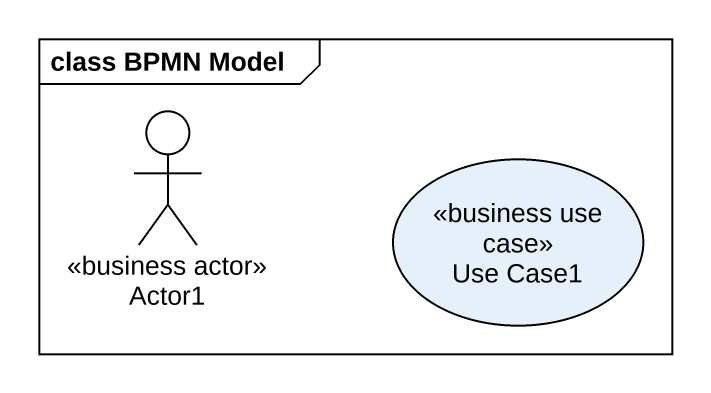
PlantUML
@startuml
mainframe class BPMN Model
actor Actor1 <<business actor>>
usecase "Use Case1" as Use_Case1 <<business use case>>
@enduml
